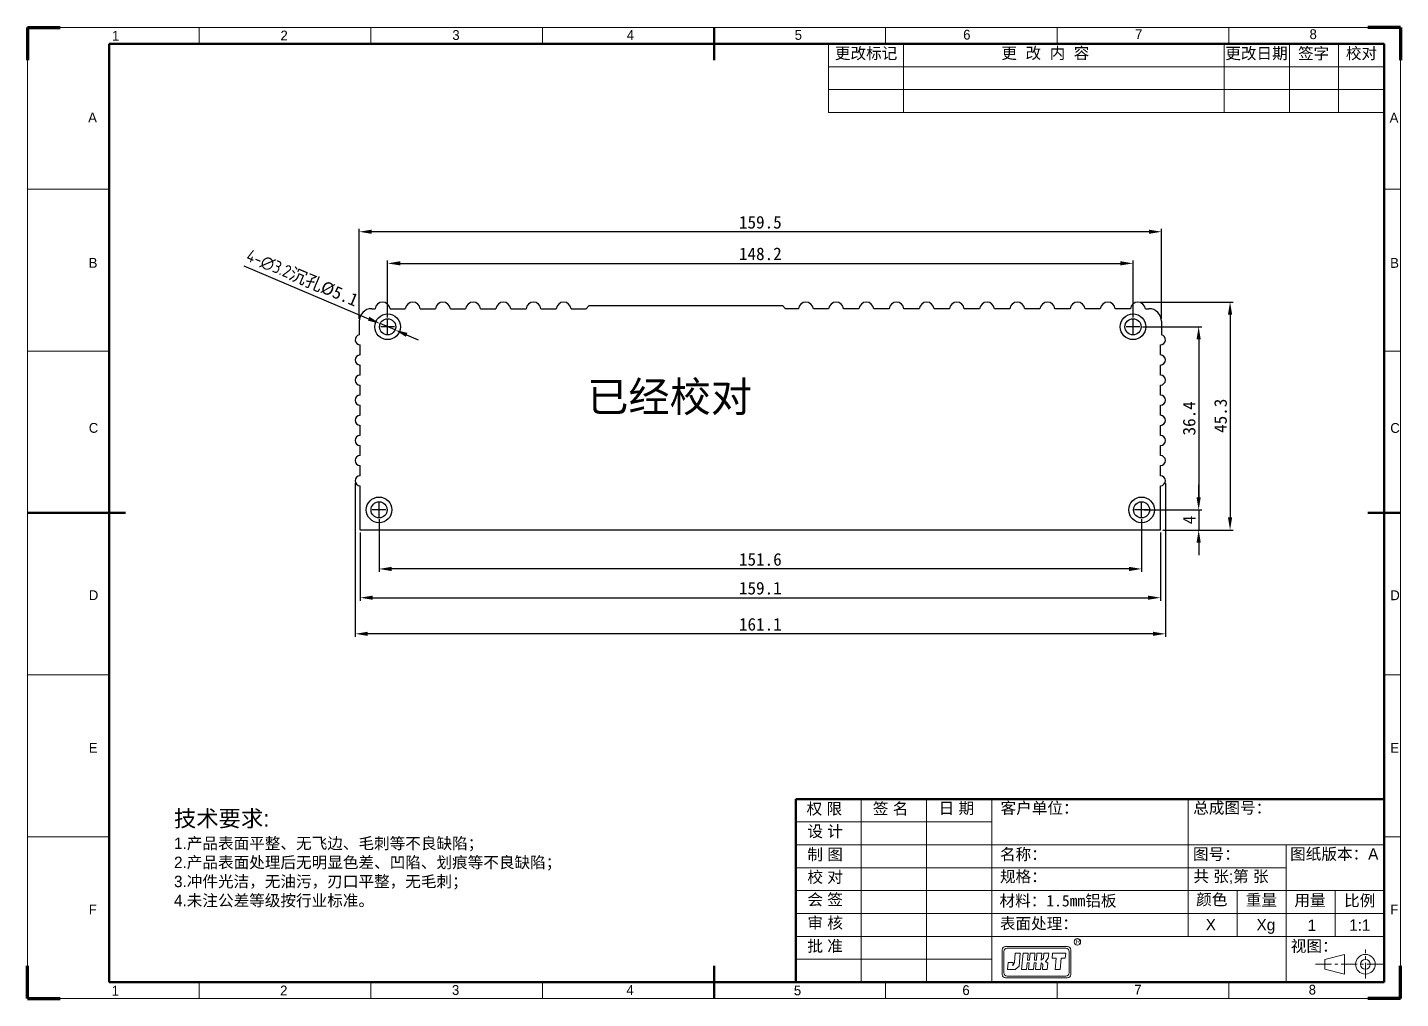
# Model space of a CAD drawing. Header units: millimetres. Extents: x 2638 to 4446, y 961 to 1347.
# Drawn here: x 3260.3 to 3533.3, y 964.9 to 1157.9 of the extents above; entities that cross this region are included whole.
import ezdxf

# ---------------------------------------------------------------- set-up
doc = ezdxf.new("R2010")
doc.units = ezdxf.units.MM
doc.linetypes.add('CENTER', pattern=[50.8, 31.75, -6.35, 6.35, -6.35])
for name, color, linetype, lineweight in [('中心线', 1, 'CENTER', 25), ('中心线层', 1, 'CENTER', 18), ('图框层', 7, 'Continuous', 18), ('注记层', 7, 'Continuous', 18), ('绘图层', 7, 'Continuous', 30)]:
    doc.layers.add(name, color=color, linetype=linetype, lineweight=lineweight)
doc.styles.get("Standard").update_dxf_attribs({"font": 'SimSun.ttf'})
doc.dimstyles.new('ISO-25', dxfattribs={"dimtxt": 2.5, "dimasz": 2.5, "dimexe": 0.6, "dimexo": 0.5, "dimtad": 1, "dimdsep": 46, "dimtxsty": 'Standard', "dimcen": 2.5, "dimclrd": 1, "dimclre": 1, "dimadec": 0, "dimazin": 0, "dimtfac": 1, "dimtmove": 0, "dimatfit": 3, "dimfxl": 1, "dimarcsym": 0})

# ---------------------------------------------------------------- blocks, each defined once
blk = doc.blocks.new('12121')
at = {"layer": '注记层', "char_height": 3, "width": 24.7671, "attachment_point": 1}
for s, insert in [('{\\fﾷￂￋￎ_GB2312|b0|i0|c134|p49;A}', (511.03, 424.1)), ('{\\fﾷￂￋￎ_GB2312|b0|i0|c134|p49;B}', (511.2, 379.65)), ('{\\fﾷￂￋￎ_GB2312|b0|i0|c134|p49;C}', (511.23, 329.17)), ('{\\fﾷￂￋￎ_GB2312|b0|i0|c134|p49;D}', (511.23, 278.01)), ('{\\fﾷￂￋￎ_GB2312|b0|i0|c134|p49;E}', (511.23, 231.32)), ('{\\fﾷￂￋￎ_GB2312|b0|i0|c134|p49;F}', (511.23, 181.89))]:
    blk.add_mtext(s, dxfattribs=dict(at, insert=insert))
blk = doc.blocks.new('1DF')
at = {"layer": '注记层', "char_height": 3, "width": 24.7671, "attachment_point": 1}
for s, insert in [('{\\fﾷￂￋￎ_GB2312|b0|i0|c134|p49;1}', (518.32, 449.1)), ('{\\fﾷￂￋￎ_GB2312|b0|i0|c134|p49;2}', (569.86, 449.18)), ('{\\fﾷￂￋￎ_GB2312|b0|i0|c134|p49;3}', (622.43, 449.33)), ('{\\fﾷￂￋￎ_GB2312|b0|i0|c134|p49;4}', (675.79, 449.33))]:
    blk.add_mtext(s, dxfattribs=dict(at, insert=insert))
blk = doc.blocks.new('10000')
at = {"layer": '图框层'}
for p, q in [((319.05, 139.22), (319.05, 131.72)), ((319.55, 138.72), (319.55, 132.22)), ((320.05, 140.22), (339.05, 140.22)), ((320.55, 139.72), (338.55, 139.72)), ((339.55, 138.72), (339.55, 132.22)), ((340.05, 139.22), (340.05, 131.72)), ((320.68, 133.22), (320.87, 135.36)), ((322.37, 135.36), (320.87, 135.36)), ((322.28, 134.36), (322.37, 135.36)), ((322.78, 135.23), (322.28, 134.36)), ((323.05, 138.22), (322.78, 135.23)), ((323.05, 138.22), (324.55, 138.22)), ((324.55, 138.22), (324.2, 134.22)), ((325.45, 138.22), (325.01, 133.22)), ((325.45, 138.22), (326.98, 138.22)), ((326.73, 135.32), (326.54, 133.22)), ((326.73, 135.32), (327.33, 135.32)), ((326.98, 138.22), (326.8, 136.12)), ((326.8, 136.12), (327.4, 136.12)), ((327.33, 135.32), (327.14, 133.22)), ((327.58, 138.22), (327.4, 136.12)), ((327.58, 138.22), (329.08, 138.22)), ((328.83, 135.32), (328.64, 133.22)), ((328.83, 135.32), (329.43, 135.32)), ((329.08, 138.22), (328.9, 136.12)), ((328.9, 136.12), (329.5, 136.12)), ((329.43, 135.32), (329.25, 133.22)), ((329.68, 138.22), (329.5, 136.12)), ((329.68, 138.22), (331.18, 138.22)), ((330.93, 135.32), (330.75, 133.22)), ((330.93, 135.32), (331.48, 134.72)), ((331.18, 138.22), (331, 136.12)), ((331.65, 136.72), (331, 136.13)), ((331.48, 134.72), (331.35, 133.22)), ((331.79, 138.22), (331.65, 136.72)), ((331.79, 138.22), (333.29, 138.22)), ((333.15, 136.72), (332.27, 135.72)), ((333.01, 135.12), (332.27, 135.72)), ((333.01, 135.12), (332.85, 133.22)), ((333.29, 138.22), (333.15, 136.72)), ((334.49, 138.22), (334.35, 136.72)), ((334.35, 136.72), (335.61, 136.72)), ((334.49, 138.22), (338.49, 138.22)), ((335.61, 136.72), (335.3, 133.22)), ((337.11, 136.72), (336.8, 133.22)), ((337.11, 136.72), (338.35, 136.72)), ((338.49, 138.22), (338.35, 136.72)), ((320.05, 130.72), (339.05, 130.72)), ((320.55, 131.22), (338.55, 131.22)), ((320.68, 133.22), (323.05, 133.22)), ((323.05, 133.22), (324.2, 134.22)), ((325.01, 133.22), (326.54, 133.22)), ((327.14, 133.22), (328.64, 133.22)), ((329.25, 133.22), (330.75, 133.22)), ((331.35, 133.22), (332.85, 133.22)), ((335.3, 133.22), (336.8, 133.22))]:
    blk.add_line(p, q, dxfattribs=at)
blk.add_circle((342.05, 141.72), 1, dxfattribs=at)
for centre, start, end in [((320.05, 139.22), 90, 180), ((320.55, 138.72), 90, 180), ((338.55, 138.72), 0, 90), ((339.05, 139.22), 0, 90), ((320.05, 131.72), 180, 270), ((320.55, 132.22), 180, 270), ((338.55, 132.22), 270, 0), ((339.05, 131.72), 270, 0)]:
    blk.add_arc(centre, 1, start, end, dxfattribs=at)
at = {"layer": '图框层', "insert": (341.63, 142.39), "char_height": 1.25, "width": 2.8732, "attachment_point": 1}
blk.add_mtext('{\\f@Dotum|b0|i0|c0|p34;R}', dxfattribs=at)
blk = doc.blocks.new('*D7')
at = {"color": 1, "lineweight": -2}
for p, q in [((3481.63, 1103.33), (3500.05, 1103.33)), ((3499.45, 1100.83), (3499.45, 1060.53)), ((3486.11, 1058.03), (3500.05, 1058.03))]:
    blk.add_line(p, q, dxfattribs=at)
at = {"color": 1}
for points in [[(3499.03, 1100.83), (3499.87, 1100.83), (3499.45, 1103.33)], [(3499.03, 1060.53), (3499.87, 1060.53), (3499.45, 1058.03)]]:
    blk.add_solid(points, dxfattribs=at)
at = {"layer": 'Defpoints', "color": 0}
for p in [(3481.13, 1103.33), (3485.61, 1058.03), (3499.45, 1058.03)]:
    blk.add_point(p, dxfattribs=at)
at = {"color": 0, "insert": (3497.57, 1080.74), "char_height": 2.5, "attachment_point": 5, "rotation": 90}
blk.add_mtext('45.3', dxfattribs=at)
blk = doc.blocks.new('*D16')
at = {"color": 1, "lineweight": -2}
for p, q in [((3303.36, 1110.56), (3328.18, 1100.03)), ((3333.43, 1097.81), (3330.48, 1099.06)), ((3335.73, 1096.83), (3338.03, 1095.86))]:
    blk.add_line(p, q, dxfattribs=at)
at = {"color": 1}
for points in [[(3328.34, 1100.42), (3328.02, 1099.65), (3330.48, 1099.06)], [(3335.89, 1097.22), (3335.57, 1096.45), (3333.43, 1097.81)]]:
    blk.add_solid(points, dxfattribs=at)
at = {"layer": 'Defpoints', "color": 0}
for p in [(3330.48, 1099.06), (3333.43, 1097.81)]:
    blk.add_point(p, dxfattribs=at)
at = {"color": 0, "insert": (3314.97, 1108.06), "char_height": 2.5, "attachment_point": 5, "rotation": 337.0154}
blk.add_mtext('{\\Fgbenor,gbcbig|c134;4-∅3.2}沉孔%%C5.1', dxfattribs=at)
blk = doc.blocks.new('*D18')
at = {"color": 1, "lineweight": -2}
for p, q in [((3325.51, 1067.33), (3325.51, 1036.79)), ((3486.61, 1067.33), (3486.61, 1036.79)), ((3484.11, 1037.39), (3328.01, 1037.39))]:
    blk.add_line(p, q, dxfattribs=at)
at = {"color": 1}
for points in [[(3328.01, 1037.81), (3328.01, 1036.98), (3325.51, 1037.39)], [(3484.11, 1037.81), (3484.11, 1036.98), (3486.61, 1037.39)]]:
    blk.add_solid(points, dxfattribs=at)
at = {"layer": 'Defpoints', "color": 0}
for p in [(3325.51, 1067.83), (3486.61, 1067.83), (3325.51, 1037.39)]:
    blk.add_point(p, dxfattribs=at)
at = {"color": 0, "insert": (3406.06, 1039.27), "char_height": 2.5, "attachment_point": 5}
blk.add_mtext('161.1', dxfattribs=at)
blk = doc.blocks.new('*D22')
at = {"color": 1, "lineweight": -2}
for p, q in [((3330.26, 1060.16), (3330.26, 1049.69)), ((3481.86, 1060.16), (3481.86, 1049.69)), ((3479.36, 1050.29), (3332.76, 1050.29))]:
    blk.add_line(p, q, dxfattribs=at)
at = {"color": 1}
for points in [[(3332.76, 1050.71), (3332.76, 1049.87), (3330.26, 1050.29)], [(3479.36, 1050.71), (3479.36, 1049.87), (3481.86, 1050.29)]]:
    blk.add_solid(points, dxfattribs=at)
at = {"layer": 'Defpoints', "color": 0}
for p in [(3330.26, 1060.66), (3481.86, 1060.66), (3330.26, 1050.29)]:
    blk.add_point(p, dxfattribs=at)
at = {"color": 0, "insert": (3406.06, 1052.17), "char_height": 2.5, "attachment_point": 5}
blk.add_mtext('151.6', dxfattribs=at)
blk = doc.blocks.new('*D23')
at = {"color": 1, "lineweight": -2}
for p, q in [((3482.03, 1098.43), (3493.81, 1098.43)), ((3493.21, 1095.93), (3493.21, 1064.53)), ((3482.61, 1062.03), (3493.81, 1062.03))]:
    blk.add_line(p, q, dxfattribs=at)
at = {"color": 1}
for points in [[(3492.79, 1095.93), (3493.62, 1095.93), (3493.21, 1098.43)], [(3492.79, 1064.53), (3493.62, 1064.53), (3493.21, 1062.03)]]:
    blk.add_solid(points, dxfattribs=at)
at = {"layer": 'Defpoints', "color": 0}
for p in [(3481.53, 1098.43), (3482.11, 1062.03), (3493.21, 1062.03)]:
    blk.add_point(p, dxfattribs=at)
at = {"color": 0, "insert": (3491.33, 1080.23), "char_height": 2.5, "attachment_point": 5, "rotation": 90}
blk.add_mtext('36.4', dxfattribs=at)
blk = doc.blocks.new('*D24')
at = {"color": 1, "lineweight": -2}
for p, q in [((3493.21, 1064.53), (3493.21, 1067.03)), ((3482.36, 1062.03), (3493.81, 1062.03)), ((3493.21, 1062.03), (3493.21, 1058.03)), ((3486.11, 1058.03), (3493.81, 1058.03)), ((3493.21, 1055.53), (3493.21, 1053.03))]:
    blk.add_line(p, q, dxfattribs=at)
at = {"color": 1}
for points in [[(3492.79, 1064.53), (3493.62, 1064.53), (3493.21, 1062.03)], [(3492.79, 1055.53), (3493.62, 1055.53), (3493.21, 1058.03)]]:
    blk.add_solid(points, dxfattribs=at)
at = {"layer": 'Defpoints', "color": 0}
for p in [(3481.86, 1062.03), (3485.61, 1058.03), (3493.21, 1058.03)]:
    blk.add_point(p, dxfattribs=at)
at = {"color": 0, "insert": (3491.33, 1060.03), "char_height": 2.5, "attachment_point": 5, "rotation": 90}
blk.add_mtext('4', dxfattribs=at)
blk = doc.blocks.new('*D25')
at = {"color": 1, "lineweight": -2}
for p, q in [((3331.96, 1100.31), (3331.96, 1111.64)), ((3480.16, 1100.31), (3480.16, 1111.64)), ((3334.46, 1111.04), (3477.66, 1111.04))]:
    blk.add_line(p, q, dxfattribs=at)
at = {"color": 1}
for points in [[(3334.46, 1111.46), (3334.46, 1110.63), (3331.96, 1111.04)], [(3477.66, 1111.46), (3477.66, 1110.63), (3480.16, 1111.04)]]:
    blk.add_solid(points, dxfattribs=at)
at = {"layer": 'Defpoints', "color": 0}
for p in [(3480.16, 1111.04), (3331.96, 1099.81), (3480.16, 1099.81)]:
    blk.add_point(p, dxfattribs=at)
at = {"color": 0, "insert": (3406.06, 1112.92), "char_height": 2.5, "attachment_point": 5}
blk.add_mtext('148.2', dxfattribs=at)
blk = doc.blocks.new('*D26')
at = {"color": 1, "lineweight": -2}
for p, q in [((3326.31, 1100.03), (3326.31, 1117.93)), ((3483.31, 1117.33), (3328.81, 1117.33)), ((3485.81, 1100.03), (3485.81, 1117.93))]:
    blk.add_line(p, q, dxfattribs=at)
at = {"color": 1}
for points in [[(3328.81, 1117.75), (3328.81, 1116.91), (3326.31, 1117.33)], [(3483.31, 1117.75), (3483.31, 1116.91), (3485.81, 1117.33)]]:
    blk.add_solid(points, dxfattribs=at)
at = {"layer": 'Defpoints', "color": 0}
for p in [(3326.31, 1117.33), (3326.31, 1099.53), (3485.81, 1099.53)]:
    blk.add_point(p, dxfattribs=at)
at = {"color": 0, "insert": (3406.06, 1119.2), "char_height": 2.5, "attachment_point": 5}
blk.add_mtext('159.5', dxfattribs=at)
blk = doc.blocks.new('*D35')
at = {"color": 1, "lineweight": -2}
for p, q in [((3326.51, 1057.53), (3326.51, 1043.98)), ((3485.61, 1057.53), (3485.61, 1043.98)), ((3329.01, 1044.58), (3483.11, 1044.58))]:
    blk.add_line(p, q, dxfattribs=at)
at = {"color": 1}
for points in [[(3329.01, 1045), (3329.01, 1044.16), (3326.51, 1044.58)], [(3483.11, 1045), (3483.11, 1044.16), (3485.61, 1044.58)]]:
    blk.add_solid(points, dxfattribs=at)
at = {"layer": 'Defpoints', "color": 0}
for p in [(3326.51, 1058.03), (3485.61, 1058.03), (3485.61, 1044.58)]:
    blk.add_point(p, dxfattribs=at)
at = {"color": 0, "insert": (3406.06, 1046.45), "char_height": 2.5, "attachment_point": 5}
blk.add_mtext('159.1', dxfattribs=at)

msp = doc.modelspace()

# ---------------------------------------------------------------- linework, layer by layer
at = {"layer": '中心线', "color": 1, "linetype": 'CENTER', "ltscale": 0.319656}
for p, q in [((3333.331, 1098.434), (3330.581, 1098.434)), ((3331.956, 1097.059), (3331.956, 1099.809)), ((3481.531, 1098.434), (3478.781, 1098.434)), ((3480.156, 1097.059), (3480.156, 1099.809)), ((3331.631, 1062.034), (3328.881, 1062.034)), ((3330.256, 1060.659), (3330.256, 1063.409)), ((3483.231, 1062.034), (3480.481, 1062.034)), ((3481.856, 1060.659), (3481.856, 1063.409))]:
    msp.add_line(p, q, dxfattribs=at)
at = {"layer": '中心线层', "ltscale": 0.1}
for p, q in [((3526.365, 968.844), (3526.365, 974.642)), ((3516.465, 971.698), (3529.898, 971.698))]:
    msp.add_line(p, q, dxfattribs=at)
at = {"layer": '图框层', "lineweight": 18}
for p, q in [((3260.346, 964.889), (3260.346, 1157.939)), ((3260.346, 1157.939), (3533.346, 1157.939)), ((3328.596, 1157.939), (3328.596, 1154.689)), ((3533.346, 964.889), (3533.346, 1157.939)), ((3452.096, 990.889), (3491.096, 990.889)), ((3491.096, 990.889), (3510.596, 990.889)), ((3452.096, 981.789), (3491.096, 981.789)), ((3328.596, 968.139), (3328.596, 964.889)), ((3260.346, 964.889), (3533.346, 964.889))]:
    msp.add_line(p, q, dxfattribs=at)
at = {"layer": '图框层', "lineweight": 100}
for p, q in [((3260.346, 1157.939), (3266.846, 1157.939)), ((3260.346, 1157.939), (3260.346, 1151.439)), ((3533.346, 1157.939), (3526.846, 1157.939)), ((3533.346, 1157.939), (3533.346, 1151.439)), ((3260.346, 964.889), (3260.346, 971.389)), ((3533.346, 964.889), (3533.346, 971.389)), ((3260.346, 964.889), (3266.846, 964.889)), ((3533.346, 964.889), (3526.846, 964.889))]:
    msp.add_line(p, q, dxfattribs=at)
at = {"layer": '图框层'}
for p, q in [((3294.471, 1157.939), (3294.471, 1154.689)), ((3362.721, 1157.939), (3362.721, 1154.689)), ((3430.971, 1157.939), (3430.971, 1154.689)), ((3465.096, 1157.939), (3465.096, 1154.689)), ((3499.221, 1157.939), (3499.221, 1154.689)), ((3419.596, 1141.039), (3419.596, 1154.689)), ((3434.546, 1141.039), (3434.546, 1154.689)), ((3498.246, 1141.039), (3498.246, 1154.689)), ((3511.246, 1141.039), (3511.246, 1154.689)), ((3520.996, 1141.039), (3520.996, 1154.689)), ((3419.596, 1150.139), (3530.096, 1150.139)), ((3419.596, 1145.589), (3530.096, 1145.589)), ((3419.596, 1141.039), (3530.096, 1141.039)), ((3260.346, 1125.764), (3276.596, 1125.764)), ((3530.096, 1125.764), (3533.346, 1125.764)), ((3260.346, 1093.589), (3276.596, 1093.589)), ((3530.096, 1093.589), (3533.346, 1093.589)), ((3276.596, 1029.239), (3260.346, 1029.239)), ((3530.096, 1029.239), (3533.346, 1029.239)), ((3426.096, 1004.539), (3426.096, 968.139)), ((3439.096, 1004.539), (3439.096, 968.139)), ((3452.096, 1004.539), (3452.096, 968.139)), ((3491.096, 1004.539), (3491.096, 977.239)), ((3530.096, 1004.539), (3530.096, 968.139)), ((3413.096, 999.989), (3452.096, 999.989)), ((3276.596, 997.064), (3260.346, 997.064)), ((3530.096, 997.064), (3533.346, 997.064)), ((3413.096, 995.439), (3452.096, 995.439)), ((3413.096, 995.439), (3530.096, 995.439)), ((3510.596, 995.439), (3510.596, 968.139)), ((3413.096, 990.889), (3452.096, 990.889)), ((3413.096, 986.339), (3452.096, 986.339)), ((3413.096, 986.339), (3530.096, 986.339)), ((3500.846, 977.239), (3500.846, 986.339)), ((3520.346, 977.239), (3520.346, 986.339)), ((3413.096, 981.789), (3452.096, 981.789)), ((3491.096, 981.789), (3530.096, 981.789)), ((3413.096, 977.239), (3452.096, 977.239)), ((3413.096, 977.239), (3530.096, 977.239)), ((3413.096, 972.689), (3452.096, 972.689)), ((3518.292, 972.673), (3522.192, 973.648)), ((3518.292, 972.673), (3518.292, 970.723)), ((3522.192, 973.648), (3522.192, 969.748)), ((3518.292, 970.723), (3522.192, 969.748)), ((3294.471, 968.139), (3294.471, 964.889)), ((3362.721, 968.139), (3362.721, 964.889)), ((3413.096, 968.139), (3530.096, 968.139)), ((3430.971, 968.139), (3430.971, 964.889)), ((3465.096, 968.139), (3465.096, 964.889)), ((3499.221, 968.139), (3499.221, 964.889))]:
    msp.add_line(p, q, dxfattribs=at)
at = {"layer": '图框层', "lineweight": 50}
for p, q in [((3396.846, 1157.939), (3396.846, 1154.689)), ((3276.596, 968.139), (3276.596, 1154.689)), ((3276.596, 1154.689), (3530.096, 1154.689)), ((3396.846, 1154.689), (3396.846, 1151.439)), ((3530.096, 968.139), (3530.096, 1154.689)), ((3276.596, 1061.414), (3260.346, 1061.414)), ((3276.596, 1061.414), (3279.846, 1061.414)), ((3530.096, 1061.414), (3526.846, 1061.414)), ((3530.096, 1061.414), (3533.346, 1061.414)), ((3413.096, 1004.539), (3413.096, 968.139)), ((3413.096, 1004.539), (3530.096, 1004.539)), ((3396.846, 968.139), (3396.846, 971.389)), ((3276.596, 968.139), (3530.096, 968.139)), ((3396.846, 968.139), (3396.846, 964.889))]:
    msp.add_line(p, q, dxfattribs=at)
at = {"layer": '图框层'}
for radius in [1.952, 0.975]:
    msp.add_circle((3526.365, 971.698), radius, dxfattribs=at)
at = {"layer": '绘图层', "color": 7}
for p, q in [((3328.806, 1102.034), (3329.469, 1102.034)), ((3332.443, 1102.034), (3335.469, 1102.034)), ((3338.443, 1102.034), (3341.469, 1102.034)), ((3344.443, 1102.034), (3347.469, 1102.034)), ((3350.443, 1102.034), (3353.469, 1102.034)), ((3356.443, 1102.034), (3359.469, 1102.034)), ((3362.443, 1102.034), (3365.469, 1102.034)), ((3368.443, 1102.034), (3371.443, 1102.034)), ((3371.443, 1102.034), (3372.043, 1102.634)), ((3372.043, 1102.634), (3410.483, 1102.634)), ((3410.483, 1102.634), (3411.083, 1102.034)), ((3413.643, 1102.034), (3411.083, 1102.034)), ((3419.643, 1102.034), (3416.616, 1102.034)), ((3425.643, 1102.034), (3422.616, 1102.034)), ((3431.643, 1102.034), (3428.616, 1102.034)), ((3437.643, 1102.034), (3434.616, 1102.034)), ((3443.643, 1102.034), (3440.616, 1102.034)), ((3449.643, 1102.034), (3446.616, 1102.034)), ((3455.643, 1102.034), (3452.616, 1102.034)), ((3461.643, 1102.034), (3458.616, 1102.034)), ((3467.643, 1102.034), (3464.616, 1102.034)), ((3473.643, 1102.034), (3470.616, 1102.034)), ((3479.643, 1102.034), (3476.616, 1102.034)), ((3482.616, 1102.034), (3483.306, 1102.034)), ((3326.306, 1099.534), (3326.306, 1096.813)), ((3485.806, 1099.534), (3485.806, 1096.813)), ((3326.506, 1092.834), (3326.506, 1094.834)), ((3485.606, 1092.834), (3485.606, 1094.834)), ((3326.506, 1088.834), (3326.506, 1090.834)), ((3485.606, 1088.834), (3485.606, 1090.834)), ((3326.506, 1084.834), (3326.506, 1086.834)), ((3485.606, 1084.834), (3485.606, 1086.834)), ((3326.506, 1080.834), (3326.506, 1082.834)), ((3485.606, 1080.834), (3485.606, 1082.834)), ((3326.506, 1076.834), (3326.506, 1078.834)), ((3485.606, 1076.834), (3485.606, 1078.834)), ((3326.506, 1072.834), (3326.506, 1074.834)), ((3485.606, 1072.834), (3485.606, 1074.834)), ((3326.506, 1068.834), (3326.506, 1070.834)), ((3485.606, 1068.834), (3485.606, 1070.834)), ((3326.506, 1058.034), (3326.506, 1066.834)), ((3326.506, 1058.034), (3326.506, 1066.834)), ((3485.606, 1058.034), (3485.606, 1066.834)), ((3485.606, 1058.034), (3326.506, 1058.034))]:
    msp.add_line(p, q, dxfattribs=at)
for centre, radius in [((3331.956, 1098.434), 2.55), ((3480.156, 1098.434), 2.55), ((3331.956, 1098.434), 1.6), ((3480.156, 1098.434), 1.6), ((3330.256, 1062.034), 2.55), ((3330.256, 1062.034), 1.6), ((3481.856, 1062.034), 2.55), ((3481.856, 1062.034), 1.6)]:
    msp.add_circle(centre, radius, dxfattribs=at)
for centre, radius, start, end in [((3330.956, 1101.834), 1.5, 7.66226, 172.33774), ((3336.956, 1101.834), 1.5, 7.66226, 172.33774), ((3342.956, 1101.834), 1.5, 7.66226, 172.33774), ((3348.956, 1101.834), 1.5, 7.66226, 172.33774), ((3354.956, 1101.834), 1.5, 7.66226, 172.33774), ((3360.956, 1101.834), 1.5, 7.66226, 172.33774), ((3366.956, 1101.834), 1.5, 7.66226, 172.33774), ((3415.129, 1101.834), 1.5, 7.66226, 172.33774), ((3421.129, 1101.834), 1.5, 7.66226, 172.33774), ((3427.129, 1101.834), 1.5, 7.66226, 172.33774), ((3433.129, 1101.834), 1.5, 7.66226, 172.33774), ((3439.129, 1101.834), 1.5, 7.66226, 172.33774), ((3445.129, 1101.834), 1.5, 7.66226, 172.33774), ((3451.129, 1101.834), 1.5, 7.66226, 172.33774), ((3457.129, 1101.834), 1.5, 7.66226, 172.33774), ((3463.129, 1101.834), 1.5, 7.66226, 172.33774), ((3469.129, 1101.834), 1.5, 7.66226, 172.33774), ((3475.129, 1101.834), 1.5, 7.66226, 172.33774), ((3481.129, 1101.834), 1.5, 7.66226, 172.33774), ((3328.806, 1099.534), 2.5, 90, 180), ((3483.306, 1099.534), 2.5, 0, 90), ((3326.506, 1095.834), 1, 101.53696, 270), ((3485.606, 1095.834), 1, 270, 78.46304), ((3326.506, 1091.834), 1, 90, 270), ((3485.606, 1091.834), 1, 270, 90), ((3326.506, 1087.834), 1, 90, 270), ((3485.606, 1087.834), 1, 270, 90), ((3326.506, 1083.834), 1, 90, 270), ((3485.606, 1083.834), 1, 270, 90), ((3326.506, 1079.834), 1, 90, 270), ((3485.606, 1079.834), 1, 270, 90), ((3326.506, 1075.834), 1, 90, 270), ((3485.606, 1075.834), 1, 270, 90), ((3326.506, 1071.834), 1, 90, 270), ((3485.606, 1071.834), 1, 270, 90), ((3326.506, 1067.834), 1, 90, 270), ((3485.606, 1067.834), 1, 270, 90)]:
    msp.add_arc(centre, radius, start, end, dxfattribs=at)

# ---------------------------------------------------------------- block references
at = {"layer": '图框层', "lineweight": 50, "xscale": 0.650000000000091, "yscale": 0.650000000000091, "zscale": 0.650000000000091}
for p in [(2940.244, 865.347), (2940.172, 675.499)]:
    msp.add_blockref('1DF', p, dxfattribs=at)
at = {"layer": '图框层', "xscale": 0.650000000000091, "yscale": 0.650000000000091, "zscale": 0.650000000000091}
for name, p in [('12121', (2940.244, 865.347)), ('12121', (3199.01, 865.328)), ('10000', (3246.76, 884.061))]:
    msp.add_blockref(name, p, dxfattribs=at)

# ---------------------------------------------------------------- texts
at = {"insert": (3371.649, 1087.519), "char_height": 2.5, "width": 64.72693, "attachment_point": 1}
msp.add_mtext('{\\H2.4x;已经校对}', dxfattribs=at)
at = {"layer": '注记层', "attachment_point": 1}
for s, insert, char_height, width in [('{\\fﾷￂￋￎ_GB2312|b0|i0|c134|p49;7}', (3480.569, 1157.577), 1.95, 16.09862), ('{\\fﾷￂￋￎ_GB2312|b0|i0|c134|p49;8}', (3515.251, 1157.577), 1.95, 16.09862), ('{\\fﾷￂￋￎ_GB2312|b0|i0|c134|p49;5}', (3412.895, 1157.43), 1.95, 16.09862), ('{\\fﾷￂￋￎ_GB2312|b0|i0|c134|p49;6}', (3446.396, 1157.481), 1.95, 16.09862), ('{\\fﾷￂￋￎ_GB2312|b0|i0|c134|p49;更改标记}', (3420.875, 1153.948), 2.275, 16.09862), ('{\\fﾷￂￋￎ_GB2312|b0|i0|c134|p49;更  改  内  容}', (3453.991, 1153.98), 2.275, 45.88046), ('{\\fﾷￂￋￎ_GB2312|b0|i0|c134|p49;更改日期}', (3498.498, 1153.931), 2.275, 16.09862), ('{\\fﾷￂￋￎ_GB2312|b0|i0|c134|p49;签字}', (3512.944, 1153.921), 2.275, 16.09862), ('{\\fSimSun|b0|i0|c134|p54;校对}', (3522.487, 1153.944), 2.275, 16.09862), ('{\\fﾷￂￋￎ_GB2312|b0|i0|c134|p49;权 限}', (3415.26, 1003.775), 2.275, 11.93137), ('{\\fﾷￂￋￎ_GB2312|b0|i0|c134|p49;签 名}', (3428.43, 1003.788), 2.275, 11.93137), ('{\\fﾷￂￋￎ_GB2312|b0|i0|c134|p49;日 期}', (3441.52, 1003.874), 2.275, 11.93137), ('客户单位：', (3453.82, 1003.894), 2.275, 40.47047), ('总成图号：', (3492.125, 1003.939), 2.275, 56.13355), ('{\\fﾷￂￋￎ_GB2312|b0|i0|c134|p49;设 计}', (3415.417, 999.271), 2.275, 11.93137), ('{\\fﾷￂￋￎ_GB2312|b0|i0|c134|p49;制 图}', (3415.417, 994.666), 2.275, 11.93137), ('名称：', (3453.701, 994.701), 2.275, 32.03778), ('{\\fﾷￂￋￎ_GB2312|b0|i0|c134|p49;图号：}', (3492.079, 994.734), 2.275, 17.1398), ('{\\fﾷￂￋￎ_GB2312|b0|i0|c134|p49;图纸版本：\\f@ﾷￂￋￎ_GB2312|b0|i0|c134|p49;A}', (3511.392, 994.775), 2.275, 22.15799), ('{\\fﾷￂￋￎ_GB2312|b0|i0|c134|p49;校 对}', (3415.417, 990.184), 2.275, 11.93137), ('规格：', (3453.69, 990.285), 2.275, 32.03778), ('{\\fﾷￂￋￎ_GB2312|b0|i0|c134|p49;共 张;第 张}', (3492.167, 990.325), 2.275, 25.76762), ('{\\fﾷￂￋￎ_GB2312|b0|i0|c134|p49;会 签}', (3415.417, 985.704), 2.275, 11.93137), ('{\\fSimSun|b0|i0|c134|p2;材料：1.5mm铝板}', (3453.614, 985.477), 2.275, 37.4822), ('{\\fﾷￂￋￎ_GB2312|b0|i0|c134|p49;颜色}', (3492.708, 985.722), 2.275, 17.1398), ('{\\fﾷￂￋￎ_GB2312|b0|i0|c134|p49;重量}', (3502.572, 985.613), 2.275, 17.1398), ('{\\fﾷￂￋￎ_GB2312|b0|i0|c134|p49;用量}', (3512.243, 985.572), 2.275, 17.1398), ('{\\fﾷￂￋￎ_GB2312|b0|i0|c134|p49;比例}', (3522.126, 985.507), 2.275, 17.1398), ('{\\fﾷￂￋￎ_GB2312|b0|i0|c134|p49;审 核}', (3415.417, 981.065), 2.275, 11.93137), ('表面处理：', (3453.682, 980.941), 2.275, 68.0746), ('{\\f@ﾷￂￋￎ_GB2312|b0|i0|c134|p49;X}', (3494.613, 980.71), 2.275, 17.1398), ('{\\f@ﾷￂￋￎ_GB2312|b0|i0|c134|p49;Xg}', (3504.716, 980.701), 2.275, 17.1398), ('{\\fﾷￂￋￎ_GB2312|b0|i0|c134|p49;1}', (3514.88, 980.592), 2.275, 17.1398), ('{\\fﾷￂￋￎ_GB2312|b0|i0|c134|p49;1:1}', (3523.127, 980.627), 2.275, 17.1398), ('{\\fﾷￂￋￎ_GB2312|b0|i0|c134|p49;批 准}', (3415.417, 976.467), 2.275, 11.93137), ('{\\fﾷￂￋￎ_GB2312|b0|i0|c134|p49;视图：}', (3511.531, 976.458), 2.275, 17.1398), ('{\\fﾷￂￋￎ_GB2312|b0|i0|c134|p49;5}', (3412.729, 967.476), 1.95, 16.09862), ('{\\fﾷￂￋￎ_GB2312|b0|i0|c134|p49;6}', (3446.23, 967.528), 1.95, 16.09862), ('{\\fﾷￂￋￎ_GB2312|b0|i0|c134|p49;7}', (3480.403, 967.623), 1.95, 16.09862), ('{\\fﾷￂￋￎ_GB2312|b0|i0|c134|p49;8}', (3515.084, 967.623), 1.95, 16.09862)]:
    msp.add_mtext(s, dxfattribs=dict(at, insert=insert, char_height=char_height, width=width))
at = {"layer": '注记层', "lineweight": 18, "insert": (3289.484, 1002.307), "char_height": 3.25, "width": 99.37434, "attachment_point": 1}
msp.add_mtext('{\\fﾷￂￋￎ_GB2312|b0|i0|c134|p49;技术要求:\\P\\H0.7x;1.产品表面平整、无飞边、毛刺等不良缺陷；\\P2.产品表面处理后无明显色差、凹陷、划痕等不良缺陷；\\P3.冲件光洁，无油污，刃口平整，无毛刺；\\P4.未注公差等级按行业标准。}', dxfattribs=at)

# ---------------------------------------------------------------- dimensions: what is measured, and where the dimension line sits
for base, p1, p2, picture, middle in [((3326.306, 1117.33), (3485.806, 1099.534), (3326.306, 1099.534), '*D26', (3406.056, 1119.205)), ((3480.156, 1111.043), (3331.956, 1099.809), (3480.156, 1099.809), '*D25', (3406.056, 1112.918)), ((3485.606, 1044.579), (3326.506, 1058.034), (3485.606, 1058.034), '*D35', (3406.056, 1046.454))]:
    dim = msp.add_linear_dim(base=base, p1=p1, p2=p2, dimstyle='ISO-25')
    dim.commit()
    dim.dimension.update_dxf_attribs({"geometry": picture, "text_midpoint": middle})
at = {"color": 0}
dim = msp.add_diameter_dim_2p(p1=(3333.429, 1097.809), p2=(3330.483, 1099.058), text='{\\Fgbenor,gbcbig|c134;4-<>}沉孔%%C5.1', dimstyle='ISO-25', dxfattribs=at)
dim.commit()
dim.dimension.update_dxf_attribs({"geometry": '*D16', "text_midpoint": (3314.101, 1106.007), "dimtype": 163})
dim = msp.add_linear_dim(base=(3499.45, 1058.034), p1=(3481.129, 1103.334), p2=(3485.606, 1058.034), angle=90, dimstyle='ISO-25', dxfattribs=at)
dim.commit()
dim.dimension.update_dxf_attribs({"geometry": '*D7', "text_midpoint": (3499.45, 1080.737), "dimtype": 160})
dim = msp.add_linear_dim(base=(3493.205, 1062.034), p1=(3481.531, 1098.434), p2=(3482.106, 1062.034), angle=90, dimstyle='ISO-25', dxfattribs=at)
dim.commit()
dim.dimension.update_dxf_attribs({"geometry": '*D23', "text_midpoint": (3491.33, 1080.234)})
for base, p1, p2, picture, middle in [((3325.506, 1037.394), (3486.606, 1067.834), (3325.506, 1067.834), '*D18', (3406.056, 1037.394)), ((3330.256, 1050.291), (3481.856, 1060.659), (3330.256, 1060.659), '*D22', (3406.056, 1050.291))]:
    dim = msp.add_linear_dim(base=base, p1=p1, p2=p2, dimstyle='ISO-25', dxfattribs=at)
    dim.commit()
    dim.dimension.update_dxf_attribs({"geometry": picture, "text_midpoint": middle, "dimtype": 160})
dim = msp.add_linear_dim(base=(3493.205, 1058.034), p1=(3481.856, 1062.034), p2=(3485.606, 1058.034), angle=90, dimstyle='ISO-25')
dim.commit()
dim.dimension.update_dxf_attribs({"geometry": '*D24', "text_midpoint": (3491.33, 1060.034)})

doc.saveas('drawing.dxf')
